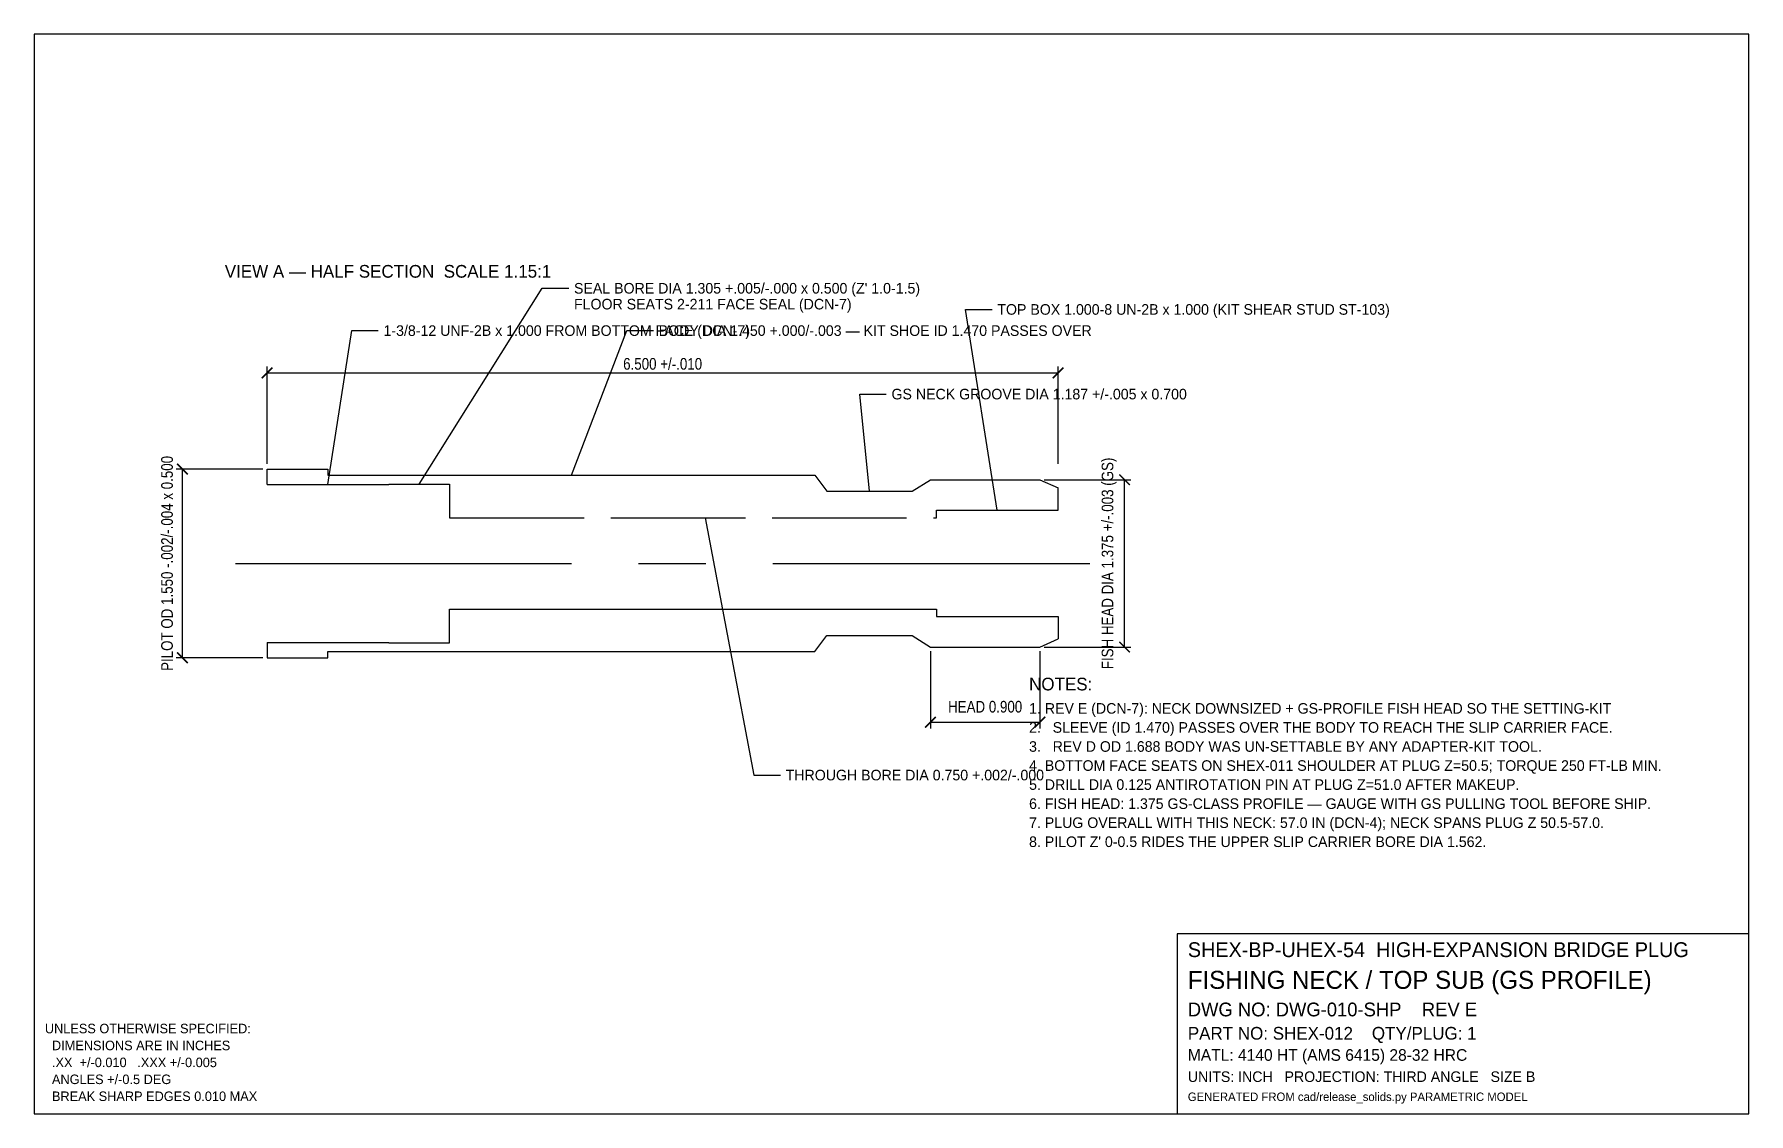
# Model space of a CAD drawing. Header units: inches. Extents: x 0.4 to 16.6, y 0.4 to 10.6.
import ezdxf

# ---------------------------------------------------------------- set-up
doc = ezdxf.new("R2010")
doc.units = ezdxf.units.IN
doc.linetypes.add('CENTER', pattern=[5.08, 3.175, -0.635, 0.635, -0.635])
doc.linetypes.add('DASHED', pattern=[1.524, 1.27, -0.254])
for name, color, linetype in [('BORDER', 7, 'CONTINUOUS'), ('CENTER', 1, 'CENTER'), ('DIM', 4, 'CONTINUOUS'), ('GEOM', 7, 'CONTINUOUS'), ('HIDDEN', 8, 'DASHED'), ('TEXT', 7, 'CONTINUOUS')]:
    doc.layers.add(name, color=color, linetype=linetype)
doc.styles.add('OpenSansCondensed-Light', font='OpenSansCondensed-Light.ttf')
doc.dimstyles.new('EZDXF', dxfattribs={"dimtxt": 0.11, "dimasz": 0.1, "dimexe": 0.06, "dimexo": 0.04, "dimgap": 0.03, "dimtad": 1, "dimdec": 3, "dimlfac": 100, "dimzin": 12, "dimdsep": 46, "dimtxsty": 'OpenSansCondensed-Light', "dimblk": 'ARCHTICK', "dimcen": 2.5, "dimazin": 3, "dimtfac": 0.5, "dimtmove": 2, "dimatfit": 3})

# ---------------------------------------------------------------- blocks, each defined once
blk = doc.blocks.new('_ARCHTICK')
at = {"color": 0, "linetype": 'BYBLOCK', "const_width": 0.15}
blk.add_lwpolyline([(-0.5, -0.5), (0.5, 0.5)], dxfattribs=at)

msp = doc.modelspace()

# ---------------------------------------------------------------- linework, layer by layer
at = {"layer": 'BORDER'}
for points in [[(0.4, 0.4), (16.6, 0.4), (16.6, 10.6), (0.4, 10.6), (0.4, 0.4)], [(11.2, 0.4), (16.6, 0.4), (16.6, 2.1), (11.2, 2.1), (11.2, 0.4)]]:
    msp.add_lwpolyline(points, dxfattribs=at)
at = {"layer": 'CENTER'}
msp.add_line((2.3, 5.6), (10.375, 5.6), dxfattribs=at)
at = {"layer": 'DIM'}
for points in [[(4.0375, 6.350375), (5.2, 8.2), (5.45, 8.2)], [(9.5, 6.103125), (9.2, 8), (9.45, 8)], [(3.175, 6.345775), (3.4, 7.8), (3.65, 7.8)], [(5.475, 6.43375), (6, 7.8), (6.25, 7.8)], [(8.2925, 6.282525), (8.2, 7.2), (8.45, 7.2)], [(6.74, 6.03125), (7.2, 3.6), (7.45, 3.6)]]:
    msp.add_lwpolyline(points, dxfattribs=at)
at = {"layer": 'GEOM'}
for p, q in [((2.6, 6.345775), (2.6, 6.49125)), ((10.075, 6.103125), (10.075, 6.313)), ((10.075, 5.096875), (10.075, 4.887)), ((2.6, 4.854225), (2.6, 4.70875))]:
    msp.add_line(p, q, dxfattribs=at)
for points in [[(2.6, 6.49125), (3.175, 6.49125), (3.175, 6.43375), (7.775, 6.43375), (7.89, 6.282525), (8.695, 6.282525), (8.8675, 6.390625), (9.9025, 6.390625), (10.075, 6.313)], [(2.6, 4.854225), (3.75, 4.854225), (3.75, 4.849625), (4.325, 4.849625), (4.325, 5.16875), (8.925, 5.16875), (8.925, 5.096875), (10.075, 5.096875)], [(2.6, 4.70875), (3.175, 4.70875), (3.175, 4.76625), (7.775, 4.76625), (7.89, 4.917475), (8.695, 4.917475), (8.8675, 4.809375), (9.9025, 4.809375), (10.075, 4.887)]]:
    msp.add_lwpolyline(points, dxfattribs=at)
at = {"layer": 'HIDDEN'}
msp.add_lwpolyline([(2.6, 6.345775), (3.75, 6.345775), (3.75, 6.350375), (4.325, 6.350375), (4.325, 6.03125), (8.925, 6.03125), (8.925, 6.103125), (10.075, 6.103125)], dxfattribs=at)

# ---------------------------------------------------------------- texts
at = {"layer": 'TEXT'}
for s, height, p in [('VIEW A — HALF SECTION  SCALE 1.15:1', 0.12, (2.2, 8.3)), ("SEAL BORE DIA 1.305 +.005/-.000 x 0.500 (Z' 1.0-1.5)", 0.1, (5.5, 8.15)), ('FLOOR SEATS 2-211 FACE SEAL (DCN-7)', 0.1, (5.5, 8)), ('TOP BOX 1.000-8 UN-2B x 1.000 (KIT SHEAR STUD ST-103)', 0.1, (9.5, 7.95)), ('1-3/8-12 UNF-2B x 1.000 FROM BOTTOM FACE (DCN-7)', 0.1, (3.7, 7.75)), ('BODY DIA 1.450 +.000/-.003 — KIT SHOE ID 1.470 PASSES OVER', 0.1, (6.3, 7.75)), ('GS NECK GROOVE DIA 1.187 +/-.005 x 0.700', 0.1, (8.5, 7.15)), ('NOTES:', 0.12, (9.8, 4.4)), ('1. REV E (DCN-7): NECK DOWNSIZED + GS-PROFILE FISH HEAD SO THE SETTING-KIT', 0.1, (9.8, 4.18)), ('2.   SLEEVE (ID 1.470) PASSES OVER THE BODY TO REACH THE SLIP CARRIER FACE.', 0.1, (9.8, 4)), ('3.   REV D OD 1.688 BODY WAS UN-SETTABLE BY ANY ADAPTER-KIT TOOL.', 0.1, (9.8, 3.82)), ('4. BOTTOM FACE SEATS ON SHEX-011 SHOULDER AT PLUG Z=50.5; TORQUE 250 FT-LB MIN.', 0.1, (9.8, 3.64)), ('THROUGH BORE DIA 0.750 +.002/-.000', 0.1, (7.5, 3.55)), ('5. DRILL DIA 0.125 ANTIROTATION PIN AT PLUG Z=51.0 AFTER MAKEUP.', 0.1, (9.8, 3.46)), ('6. FISH HEAD: 1.375 GS-CLASS PROFILE — GAUGE WITH GS PULLING TOOL BEFORE SHIP.', 0.1, (9.8, 3.28)), ('7. PLUG OVERALL WITH THIS NECK: 57.0 IN (DCN-4); NECK SPANS PLUG Z 50.5-57.0.', 0.1, (9.8, 3.1)), ("8. PILOT Z' 0-0.5 RIDES THE UPPER SLIP CARRIER BORE DIA 1.562.", 0.1, (9.8, 2.92)), ('SHEX-BP-UHEX-54  HIGH-EXPANSION BRIDGE PLUG', 0.14, (11.3, 1.88)), ('FISHING NECK / TOP SUB (GS PROFILE)', 0.17, (11.3, 1.58)), ('DWG NO: DWG-010-SHP    REV E', 0.13, (11.3, 1.32)), ('UNLESS OTHERWISE SPECIFIED:', 0.09, (0.5, 1.16)), ('PART NO: SHEX-012    QTY/PLUG: 1', 0.12, (11.3, 1.1)), ('  DIMENSIONS ARE IN INCHES', 0.09, (0.5, 1)), ('MATL: 4140 HT (AMS 6415) 28-32 HRC', 0.11, (11.3, 0.9)), ('  .XX  +/-0.010   .XXX +/-0.005', 0.09, (0.5, 0.84)), ('  ANGLES +/-0.5 DEG', 0.09, (0.5, 0.68)), ('UNITS: INCH   PROJECTION: THIRD ANGLE   SIZE B', 0.1, (11.3, 0.7)), ('  BREAK SHARP EDGES 0.010 MAX', 0.09, (0.5, 0.52)), ('GENERATED FROM cad/release_solids.py PARAMETRIC MODEL', 0.08, (11.3, 0.52))]:
    msp.add_text(s, height=height, dxfattribs=at).set_placement(p)

# ---------------------------------------------------------------- dimensions: what is measured, and where the dimension line sits
at = {"layer": 'DIM'}
for base, p1, p2, text in [((2.6, 7.4), (2.6, 6.5), (10.075, 6.5), '6.500 +/-.010'), ((8.8675, 4.1), (8.8675, 4.809375), (9.9025, 4.809375), 'HEAD 0.900')]:
    msp.add_linear_dim(base=base, p1=p1, p2=p2, text=text, dimstyle='EZDXF', override={"dimlfac": 0.869565}, dxfattribs=at).render()
for base, p1, p2, text in [((1.8, 4.70875), (2.6, 4.70875), (2.6, 6.49125), 'PILOT OD 1.550 -.002/-.004 x 0.500'), ((10.7025, 4.809375), (9.9025, 4.809375), (9.9025, 6.390625), 'FISH HEAD DIA 1.375 +/-.003 (GS)')]:
    msp.add_linear_dim(base=base, p1=p1, p2=p2, angle=90, text=text, dimstyle='EZDXF', override={"dimlfac": 0.869565}, dxfattribs=at).render()

doc.saveas('drawing.dxf')
